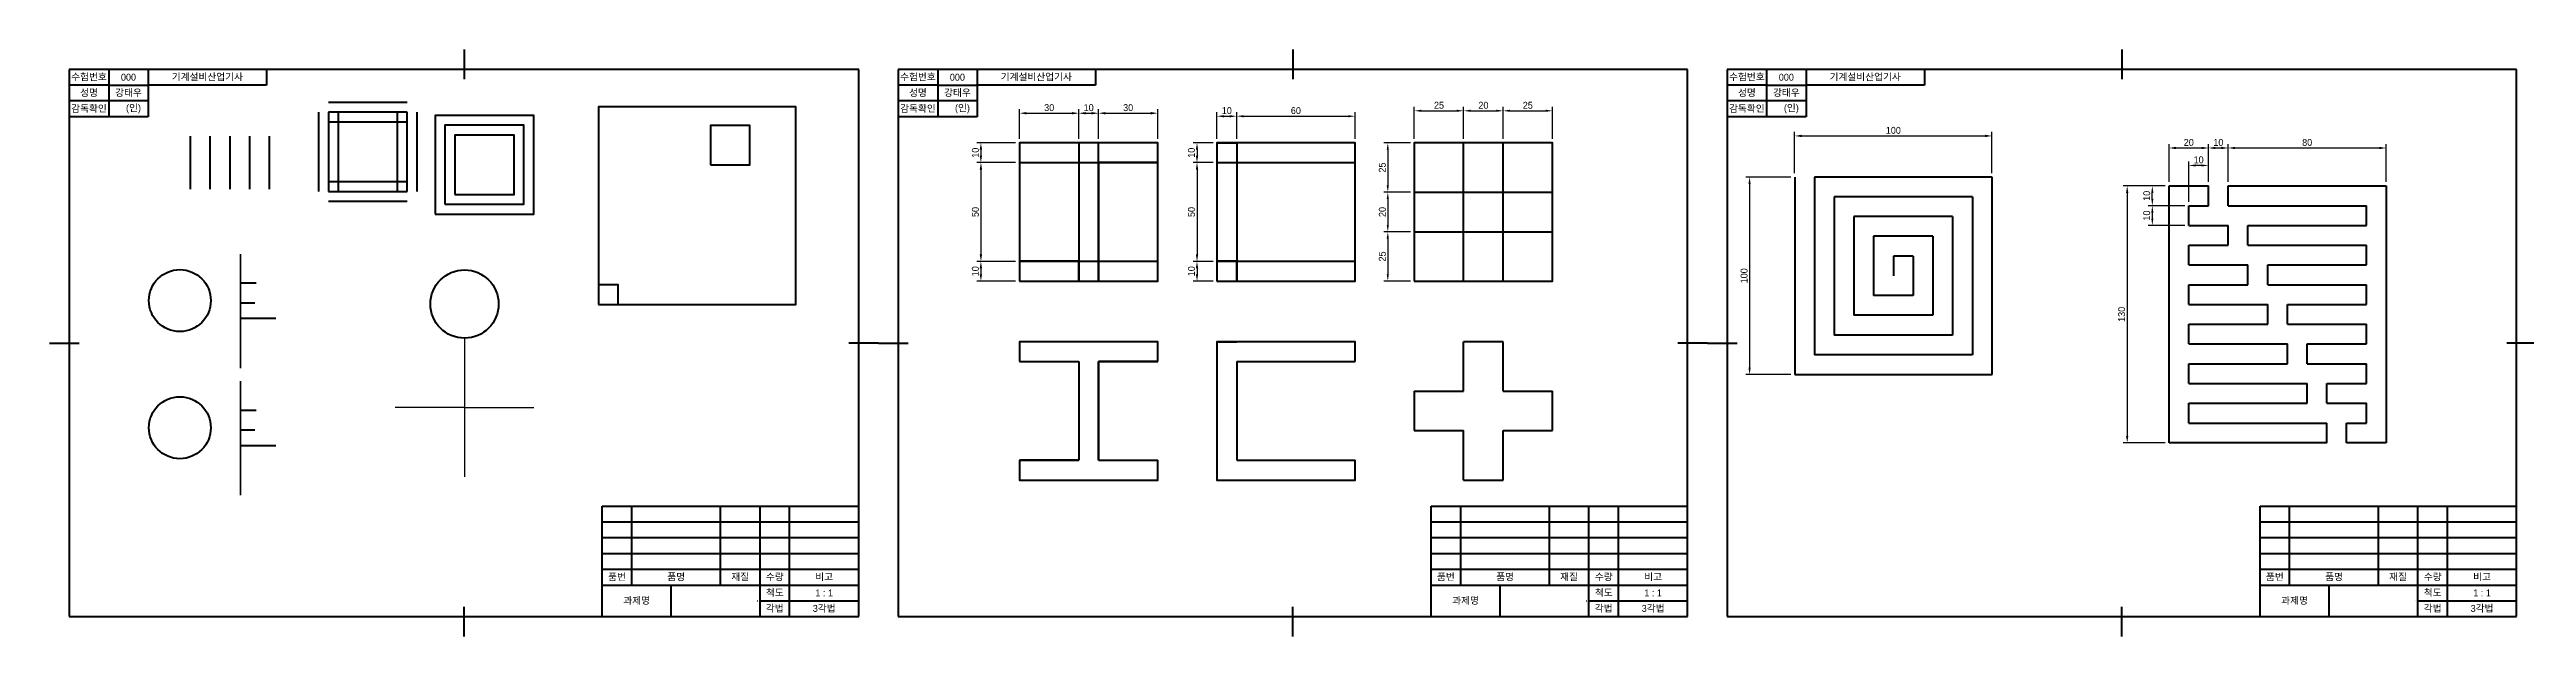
# Model space of a CAD drawing. Header units: millimetres. Extents: x 0 to 2520, y 0 to 297.
# Drawn here: x 0 to 1255, y 0 to 297 of the extents above; entities that cross this region are included whole.
import ezdxf

# ---------------------------------------------------------------- set-up
doc = ezdxf.new("R2010")
doc.units = ezdxf.units.MM
doc.header["$LTSCALE"] = 0.5
for name, color, linetype, lineweight in [('1.윤곽선', 5, 'Continuous', 70), ('2.외형선', 3, 'Continuous', 50), ('4.일반주서', 2, 'Continuous', 35)]:
    doc.layers.add(name, color=color, linetype=linetype, lineweight=lineweight)
doc.styles.add('굴림', font='')
doc.styles.get('굴림').set_extended_font_data('Gulim')
doc.dimstyles.new('기계제도기능사치수', dxfattribs={"dimtxt": 3.5, "dimasz": 3.5, "dimexe": 2, "dimexo": 2, "dimgap": 1, "dimtad": 1, "dimdsep": 46, "dimtxsty": '굴림', "dimcen": 2.5, "dimclrd": 1, "dimclre": 1, "dimclrt": 2, "dimazin": 2, "dimtfac": 1, "dimtmove": 0, "dimatfit": 3, "dimfxl": 1, "dimarcsym": 0})

# ---------------------------------------------------------------- blocks, each defined once
blk = doc.blocks.new('*D2')
at = {"layer": '2.외형선', "color": 1, "lineweight": -2, "transparency": 16777216}
for p, q in [((489.5, 249.8), (469.9, 249.8)), ((489.5, 239.8), (469.9, 239.8)), ((471.9, 246.3), (471.9, 243.3))]:
    blk.add_line(p, q, dxfattribs=at)
at = {"layer": '2.외형선', "color": 1, "transparency": 16777216}
for points in [[(471.3, 246.3), (472.5, 246.3), (471.9, 249.8)], [(471.3, 243.3), (472.5, 243.3), (471.9, 239.8)]]:
    blk.add_solid(points, dxfattribs=at)
at = {"layer": 'Defpoints', "color": 0, "transparency": 16777216}
for p in [(471.9, 239.8), (491.5, 249.8), (491.5, 239.8)]:
    blk.add_point(p, dxfattribs=at)
at = {"layer": '2.외형선', "color": 2, "transparency": 16777216, "insert": (469.1, 244.8), "char_height": 3.5, "attachment_point": 5, "rotation": 90, "style": '굴림'}
blk.add_mtext('10', dxfattribs=at)
blk = doc.blocks.new('*D3')
at = {"layer": '2.외형선', "color": 1, "lineweight": -2, "transparency": 16777216}
for p, q in [((489.5, 239.8), (469.9, 239.8)), ((471.9, 236.3), (471.9, 193.3)), ((489.5, 189.8), (469.9, 189.8))]:
    blk.add_line(p, q, dxfattribs=at)
at = {"layer": '2.외형선', "color": 1, "transparency": 16777216}
for points in [[(471.3, 236.3), (472.5, 236.3), (471.9, 239.8)], [(471.3, 193.3), (472.5, 193.3), (471.9, 189.8)]]:
    blk.add_solid(points, dxfattribs=at)
at = {"layer": 'Defpoints', "color": 0, "transparency": 16777216}
for p in [(491.5, 239.8), (471.9, 189.8), (491.5, 189.8)]:
    blk.add_point(p, dxfattribs=at)
at = {"layer": '2.외형선', "color": 2, "transparency": 16777216, "insert": (469.1, 214.8), "char_height": 3.5, "attachment_point": 5, "rotation": 90, "style": '굴림'}
blk.add_mtext('50', dxfattribs=at)
blk = doc.blocks.new('*D4')
at = {"layer": '2.외형선', "color": 1, "lineweight": -2, "transparency": 16777216}
for p, q in [((489.5, 189.8), (469.9, 189.8)), ((489.5, 179.8), (469.9, 179.8)), ((471.9, 186.3), (471.9, 183.3))]:
    blk.add_line(p, q, dxfattribs=at)
at = {"layer": '2.외형선', "color": 1, "transparency": 16777216}
for points in [[(471.3, 186.3), (472.5, 186.3), (471.9, 189.8)], [(471.3, 183.3), (472.5, 183.3), (471.9, 179.8)]]:
    blk.add_solid(points, dxfattribs=at)
at = {"layer": 'Defpoints', "color": 0, "transparency": 16777216}
for p in [(491.5, 189.8), (471.9, 179.8), (491.5, 179.8)]:
    blk.add_point(p, dxfattribs=at)
at = {"layer": '2.외형선', "color": 2, "transparency": 16777216, "insert": (469.1, 184.8), "char_height": 3.5, "attachment_point": 5, "rotation": 90, "style": '굴림'}
blk.add_mtext('10', dxfattribs=at)
blk = doc.blocks.new('*D5')
at = {"layer": '2.외형선', "color": 1, "lineweight": -2, "transparency": 16777216}
for p, q in [((491.5, 251.8), (491.5, 266.8)), ((495, 264.8), (518, 264.8)), ((521.5, 251.8), (521.5, 266.8))]:
    blk.add_line(p, q, dxfattribs=at)
at = {"layer": '2.외형선', "color": 1, "transparency": 16777216}
for points in [[(495, 265.4), (495, 264.2), (491.5, 264.8)], [(518, 265.4), (518, 264.2), (521.5, 264.8)]]:
    blk.add_solid(points, dxfattribs=at)
at = {"layer": 'Defpoints', "color": 0, "transparency": 16777216}
for p in [(521.5, 264.8), (491.5, 249.8), (521.5, 249.8)]:
    blk.add_point(p, dxfattribs=at)
at = {"layer": '2.외형선', "color": 2, "transparency": 16777216, "insert": (506.5, 267.6), "char_height": 3.5, "attachment_point": 5, "style": '굴림'}
blk.add_mtext('30', dxfattribs=at)
blk = doc.blocks.new('*D6')
at = {"layer": '2.외형선', "color": 1, "lineweight": -2, "transparency": 16777216}
for p, q in [((521.5, 251.8), (521.5, 266.8)), ((525, 264.8), (528, 264.8)), ((531.5, 251.8), (531.5, 266.8))]:
    blk.add_line(p, q, dxfattribs=at)
at = {"layer": '2.외형선', "color": 1, "transparency": 16777216}
for points in [[(525, 265.4), (525, 264.2), (521.5, 264.8)], [(528, 265.4), (528, 264.2), (531.5, 264.8)]]:
    blk.add_solid(points, dxfattribs=at)
at = {"layer": 'Defpoints', "color": 0, "transparency": 16777216}
for p in [(531.5, 264.8), (521.5, 249.8), (531.5, 249.8)]:
    blk.add_point(p, dxfattribs=at)
at = {"layer": '2.외형선', "color": 2, "transparency": 16777216, "insert": (526.5, 267.6), "char_height": 3.5, "attachment_point": 5, "style": '굴림'}
blk.add_mtext('10', dxfattribs=at)
blk = doc.blocks.new('*D7')
at = {"layer": '2.외형선', "color": 1, "lineweight": -2, "transparency": 16777216}
for p, q in [((531.5, 251.8), (531.5, 266.8)), ((535, 264.8), (558, 264.8)), ((561.5, 251.8), (561.5, 266.8))]:
    blk.add_line(p, q, dxfattribs=at)
at = {"layer": '2.외형선', "color": 1, "transparency": 16777216}
for points in [[(535, 265.4), (535, 264.2), (531.5, 264.8)], [(558, 265.4), (558, 264.2), (561.5, 264.8)]]:
    blk.add_solid(points, dxfattribs=at)
at = {"layer": 'Defpoints', "color": 0, "transparency": 16777216}
for p in [(561.5, 264.8), (531.5, 249.8), (561.5, 249.8)]:
    blk.add_point(p, dxfattribs=at)
at = {"layer": '2.외형선', "color": 2, "transparency": 16777216, "insert": (546.5, 267.6), "char_height": 3.5, "attachment_point": 5, "style": '굴림'}
blk.add_mtext('30', dxfattribs=at)
blk = doc.blocks.new('*D8')
at = {"layer": '2.외형선', "color": 1, "lineweight": -2, "transparency": 16777216}
for p, q in [((591.5, 251.8), (591.5, 265.3)), ((601.5, 251.8), (601.5, 265.3)), ((595, 263.3), (598, 263.3))]:
    blk.add_line(p, q, dxfattribs=at)
at = {"layer": '2.외형선', "color": 1, "transparency": 16777216}
for points in [[(595, 263.8), (595, 262.7), (591.5, 263.3)], [(598, 263.8), (598, 262.7), (601.5, 263.3)]]:
    blk.add_solid(points, dxfattribs=at)
at = {"layer": 'Defpoints', "color": 0, "transparency": 16777216}
for p in [(601.5, 263.3), (591.5, 249.8), (601.5, 249.8)]:
    blk.add_point(p, dxfattribs=at)
at = {"layer": '2.외형선', "color": 2, "transparency": 16777216, "insert": (596.5, 266.1), "char_height": 3.5, "attachment_point": 5, "style": '굴림'}
blk.add_mtext('10', dxfattribs=at)
blk = doc.blocks.new('*D9')
at = {"layer": '2.외형선', "color": 1, "lineweight": -2, "transparency": 16777216}
for p, q in [((589.5, 249.8), (579.4, 249.8)), ((589.5, 239.8), (579.4, 239.8)), ((581.4, 246.3), (581.4, 243.3))]:
    blk.add_line(p, q, dxfattribs=at)
at = {"layer": '2.외형선', "color": 1, "transparency": 16777216}
for points in [[(580.8, 246.3), (582, 246.3), (581.4, 249.8)], [(580.8, 243.3), (582, 243.3), (581.4, 239.8)]]:
    blk.add_solid(points, dxfattribs=at)
at = {"layer": 'Defpoints', "color": 0, "transparency": 16777216}
for p in [(581.4, 239.8), (591.5, 249.8), (591.5, 239.8)]:
    blk.add_point(p, dxfattribs=at)
at = {"layer": '2.외형선', "color": 2, "transparency": 16777216, "insert": (578.6, 244.8), "char_height": 3.5, "attachment_point": 5, "rotation": 90, "style": '굴림'}
blk.add_mtext('10', dxfattribs=at)
blk = doc.blocks.new('*D10')
at = {"layer": '2.외형선', "color": 1, "lineweight": -2, "transparency": 16777216}
for p, q in [((691.5, 251.8), (691.5, 268)), ((695, 266), (713, 266)), ((716.5, 251.8), (716.5, 268))]:
    blk.add_line(p, q, dxfattribs=at)
at = {"layer": '2.외형선', "color": 1, "transparency": 16777216}
for points in [[(695, 266.6), (695, 265.5), (691.5, 266)], [(713, 266.6), (713, 265.5), (716.5, 266)]]:
    blk.add_solid(points, dxfattribs=at)
at = {"layer": 'Defpoints', "color": 0, "transparency": 16777216}
for p in [(716.5, 266), (691.5, 249.8), (716.5, 249.8)]:
    blk.add_point(p, dxfattribs=at)
at = {"layer": '2.외형선', "color": 2, "transparency": 16777216, "insert": (704, 268.8), "char_height": 3.5, "attachment_point": 5, "style": '굴림'}
blk.add_mtext('25', dxfattribs=at)
blk = doc.blocks.new('*D11')
at = {"layer": '2.외형선', "color": 1, "lineweight": -2, "transparency": 16777216}
for p, q in [((689.5, 249.8), (676.1, 249.8)), ((678.1, 246.3), (678.1, 228.3)), ((689.5, 224.8), (676.1, 224.8))]:
    blk.add_line(p, q, dxfattribs=at)
at = {"layer": '2.외형선', "color": 1, "transparency": 16777216}
for points in [[(677.5, 246.3), (678.6, 246.3), (678.1, 249.8)], [(677.5, 228.3), (678.6, 228.3), (678.1, 224.8)]]:
    blk.add_solid(points, dxfattribs=at)
at = {"layer": 'Defpoints', "color": 0, "transparency": 16777216}
for p in [(691.5, 249.8), (678.1, 224.8), (691.5, 224.8)]:
    blk.add_point(p, dxfattribs=at)
at = {"layer": '2.외형선', "color": 2, "transparency": 16777216, "insert": (675.3, 237.3), "char_height": 3.5, "attachment_point": 5, "rotation": 90, "style": '굴림'}
blk.add_mtext('25', dxfattribs=at)
blk = doc.blocks.new('*D12')
at = {"layer": '2.외형선', "color": 1, "lineweight": -2, "transparency": 16777216}
for p, q in [((689.5, 224.8), (676.1, 224.8)), ((678.1, 221.3), (678.1, 208.3)), ((689.5, 204.8), (676.1, 204.8))]:
    blk.add_line(p, q, dxfattribs=at)
at = {"layer": '2.외형선', "color": 1, "transparency": 16777216}
for points in [[(677.5, 221.3), (678.6, 221.3), (678.1, 224.8)], [(677.5, 208.3), (678.6, 208.3), (678.1, 204.8)]]:
    blk.add_solid(points, dxfattribs=at)
at = {"layer": 'Defpoints', "color": 0, "transparency": 16777216}
for p in [(691.5, 224.8), (678.1, 204.8), (691.5, 204.8)]:
    blk.add_point(p, dxfattribs=at)
at = {"layer": '2.외형선', "color": 2, "transparency": 16777216, "insert": (675.3, 214.8), "char_height": 3.5, "attachment_point": 5, "rotation": 90, "style": '굴림'}
blk.add_mtext('20', dxfattribs=at)
blk = doc.blocks.new('*D13')
at = {"layer": '2.외형선', "color": 1, "lineweight": -2, "transparency": 16777216}
for p, q in [((689.5, 204.8), (676.1, 204.8)), ((678.1, 201.3), (678.1, 183.3)), ((689.5, 179.8), (676.1, 179.8))]:
    blk.add_line(p, q, dxfattribs=at)
at = {"layer": '2.외형선', "color": 1, "transparency": 16777216}
for points in [[(677.5, 201.3), (678.6, 201.3), (678.1, 204.8)], [(677.5, 183.3), (678.6, 183.3), (678.1, 179.8)]]:
    blk.add_solid(points, dxfattribs=at)
at = {"layer": 'Defpoints', "color": 0, "transparency": 16777216}
for p in [(691.5, 204.8), (678.1, 179.8), (691.5, 179.8)]:
    blk.add_point(p, dxfattribs=at)
at = {"layer": '2.외형선', "color": 2, "transparency": 16777216, "insert": (675.3, 192.3), "char_height": 3.5, "attachment_point": 5, "rotation": 90, "style": '굴림'}
blk.add_mtext('25', dxfattribs=at)
blk = doc.blocks.new('*D14')
at = {"layer": '2.외형선', "color": 1, "lineweight": -2, "transparency": 16777216}
for p, q in [((716.5, 251.8), (716.5, 268)), ((720, 266), (733, 266)), ((736.5, 251.8), (736.5, 268))]:
    blk.add_line(p, q, dxfattribs=at)
at = {"layer": '2.외형선', "color": 1, "transparency": 16777216}
for points in [[(720, 266.6), (720, 265.5), (716.5, 266)], [(733, 266.6), (733, 265.5), (736.5, 266)]]:
    blk.add_solid(points, dxfattribs=at)
at = {"layer": 'Defpoints', "color": 0, "transparency": 16777216}
for p in [(736.5, 266), (716.5, 249.8), (736.5, 249.8)]:
    blk.add_point(p, dxfattribs=at)
at = {"layer": '2.외형선', "color": 2, "transparency": 16777216, "insert": (726.5, 268.8), "char_height": 3.5, "attachment_point": 5, "style": '굴림'}
blk.add_mtext('20', dxfattribs=at)
blk = doc.blocks.new('*D15')
at = {"layer": '2.외형선', "color": 1, "lineweight": -2, "transparency": 16777216}
for p, q in [((736.5, 251.8), (736.5, 268)), ((740, 266), (758, 266)), ((761.5, 251.8), (761.5, 268))]:
    blk.add_line(p, q, dxfattribs=at)
at = {"layer": '2.외형선', "color": 1, "transparency": 16777216}
for points in [[(740, 266.6), (740, 265.5), (736.5, 266)], [(758, 266.6), (758, 265.5), (761.5, 266)]]:
    blk.add_solid(points, dxfattribs=at)
at = {"layer": 'Defpoints', "color": 0, "transparency": 16777216}
for p in [(761.5, 266), (736.5, 249.8), (761.5, 249.8)]:
    blk.add_point(p, dxfattribs=at)
at = {"layer": '2.외형선', "color": 2, "transparency": 16777216, "insert": (749, 268.8), "char_height": 3.5, "attachment_point": 5, "style": '굴림'}
blk.add_mtext('25', dxfattribs=at)
blk = doc.blocks.new('*D16')
at = {"layer": '2.외형선', "color": 1, "lineweight": -2, "transparency": 16777216}
for p, q in [((601.5, 251.8), (601.5, 265.3)), ((661.5, 251.8), (661.5, 265.3)), ((605, 263.3), (658, 263.3))]:
    blk.add_line(p, q, dxfattribs=at)
at = {"layer": '2.외형선', "color": 1, "transparency": 16777216}
for points in [[(605, 263.8), (605, 262.7), (601.5, 263.3)], [(658, 263.8), (658, 262.7), (661.5, 263.3)]]:
    blk.add_solid(points, dxfattribs=at)
at = {"layer": 'Defpoints', "color": 0, "transparency": 16777216}
for p in [(661.5, 263.3), (601.5, 249.8), (661.5, 249.8)]:
    blk.add_point(p, dxfattribs=at)
at = {"layer": '2.외형선', "color": 2, "transparency": 16777216, "insert": (631.5, 266.1), "char_height": 3.5, "attachment_point": 5, "style": '굴림'}
blk.add_mtext('60', dxfattribs=at)
blk = doc.blocks.new('*D17')
at = {"layer": '2.외형선', "color": 1, "lineweight": -2, "transparency": 16777216}
for p, q in [((589.5, 239.8), (579.4, 239.8)), ((581.4, 236.3), (581.4, 193.3)), ((589.5, 189.8), (579.4, 189.8))]:
    blk.add_line(p, q, dxfattribs=at)
at = {"layer": '2.외형선', "color": 1, "transparency": 16777216}
for points in [[(580.8, 236.3), (582, 236.3), (581.4, 239.8)], [(580.8, 193.3), (582, 193.3), (581.4, 189.8)]]:
    blk.add_solid(points, dxfattribs=at)
at = {"layer": 'Defpoints', "color": 0, "transparency": 16777216}
for p in [(591.5, 239.8), (581.4, 189.8), (591.5, 189.8)]:
    blk.add_point(p, dxfattribs=at)
at = {"layer": '2.외형선', "color": 2, "transparency": 16777216, "insert": (578.6, 214.8), "char_height": 3.5, "attachment_point": 5, "rotation": 90, "style": '굴림'}
blk.add_mtext('50', dxfattribs=at)
blk = doc.blocks.new('*D18')
at = {"layer": '2.외형선', "color": 1, "lineweight": -2, "transparency": 16777216}
for p, q in [((589.5, 189.8), (579.4, 189.8)), ((589.5, 179.8), (579.4, 179.8)), ((581.4, 186.3), (581.4, 183.3))]:
    blk.add_line(p, q, dxfattribs=at)
at = {"layer": '2.외형선', "color": 1, "transparency": 16777216}
for points in [[(580.8, 186.3), (582, 186.3), (581.4, 189.8)], [(580.8, 183.3), (582, 183.3), (581.4, 179.8)]]:
    blk.add_solid(points, dxfattribs=at)
at = {"layer": 'Defpoints', "color": 0, "transparency": 16777216}
for p in [(591.5, 189.8), (581.4, 179.8), (591.5, 179.8)]:
    blk.add_point(p, dxfattribs=at)
at = {"layer": '2.외형선', "color": 2, "transparency": 16777216, "insert": (578.6, 184.8), "char_height": 3.5, "attachment_point": 5, "rotation": 90, "style": '굴림'}
blk.add_mtext('10', dxfattribs=at)
blk = doc.blocks.new('*D19')
at = {"layer": '2.외형선', "color": 1, "lineweight": -2, "transparency": 16777216}
for p, q in [((884.2, 234.5), (884.2, 255.3)), ((887.7, 253.3), (980.7, 253.3)), ((984.2, 234.5), (984.2, 255.3))]:
    blk.add_line(p, q, dxfattribs=at)
at = {"layer": '2.외형선', "color": 1, "transparency": 16777216}
for points in [[(887.7, 253.9), (887.7, 252.7), (884.2, 253.3)], [(980.7, 253.9), (980.7, 252.7), (984.2, 253.3)]]:
    blk.add_solid(points, dxfattribs=at)
at = {"layer": 'Defpoints', "color": 0, "transparency": 16777216}
for p in [(984.2, 253.3), (884.2, 232.5), (984.2, 232.5)]:
    blk.add_point(p, dxfattribs=at)
at = {"layer": '2.외형선', "color": 2, "transparency": 16777216, "insert": (934.2, 256.1), "char_height": 3.5, "attachment_point": 5, "style": '굴림'}
blk.add_mtext('100', dxfattribs=at)
blk = doc.blocks.new('*D20')
at = {"layer": '2.외형선', "color": 1, "lineweight": -2, "transparency": 16777216}
for p, q in [((882.2, 232.5), (859.4, 232.5)), ((861.4, 229), (861.4, 136)), ((882.2, 132.5), (859.4, 132.5))]:
    blk.add_line(p, q, dxfattribs=at)
at = {"layer": '2.외형선', "color": 1, "transparency": 16777216}
for points in [[(860.8, 229), (861.9, 229), (861.4, 232.5)], [(860.8, 136), (861.9, 136), (861.4, 132.5)]]:
    blk.add_solid(points, dxfattribs=at)
at = {"layer": 'Defpoints', "color": 0, "transparency": 16777216}
for p in [(884.2, 232.5), (861.4, 132.5), (884.2, 132.5)]:
    blk.add_point(p, dxfattribs=at)
at = {"layer": '2.외형선', "color": 2, "transparency": 16777216, "insert": (858.6, 182.5), "char_height": 3.5, "attachment_point": 5, "rotation": 90, "style": '굴림'}
blk.add_mtext('100', dxfattribs=at)
blk = doc.blocks.new('*D21')
at = {"layer": '2.외형선', "color": 1, "lineweight": -2, "transparency": 16777216}
for p, q in [((1071.9, 228), (1050.7, 228)), ((1052.7, 224.5), (1052.7, 101.5)), ((1071.9, 98), (1050.7, 98))]:
    blk.add_line(p, q, dxfattribs=at)
at = {"layer": '2.외형선', "color": 1, "transparency": 16777216}
for points in [[(1052.1, 224.5), (1053.3, 224.5), (1052.7, 228)], [(1052.1, 101.5), (1053.3, 101.5), (1052.7, 98)]]:
    blk.add_solid(points, dxfattribs=at)
at = {"layer": 'Defpoints', "color": 0, "transparency": 16777216}
for p in [(1073.9, 228), (1052.7, 98), (1073.9, 98)]:
    blk.add_point(p, dxfattribs=at)
at = {"layer": '2.외형선', "color": 2, "transparency": 16777216, "insert": (1049.9, 163), "char_height": 3.5, "attachment_point": 5, "rotation": 90, "style": '굴림'}
blk.add_mtext('130', dxfattribs=at)
blk = doc.blocks.new('*D22')
at = {"layer": '2.외형선', "color": 1, "lineweight": -2, "transparency": 16777216}
for p, q in [((1073.9, 230), (1073.9, 249.2)), ((1077.4, 247.2), (1090.4, 247.2)), ((1093.9, 230), (1093.9, 249.2))]:
    blk.add_line(p, q, dxfattribs=at)
at = {"layer": '2.외형선', "color": 1, "transparency": 16777216}
for points in [[(1077.4, 247.8), (1077.4, 246.6), (1073.9, 247.2)], [(1090.4, 247.8), (1090.4, 246.6), (1093.9, 247.2)]]:
    blk.add_solid(points, dxfattribs=at)
at = {"layer": 'Defpoints', "color": 0, "transparency": 16777216}
for p in [(1093.9, 247.2), (1073.9, 228), (1093.9, 228)]:
    blk.add_point(p, dxfattribs=at)
at = {"layer": '2.외형선', "color": 2, "transparency": 16777216, "insert": (1083.9, 250), "char_height": 3.5, "attachment_point": 5, "style": '굴림'}
blk.add_mtext('20', dxfattribs=at)
blk = doc.blocks.new('*D23')
at = {"layer": '2.외형선', "color": 1, "lineweight": -2, "transparency": 16777216}
for p, q in [((1093.9, 230), (1093.9, 249.2)), ((1097.4, 247.2), (1100.4, 247.2)), ((1103.9, 230), (1103.9, 249.2))]:
    blk.add_line(p, q, dxfattribs=at)
at = {"layer": '2.외형선', "color": 1, "transparency": 16777216}
for points in [[(1097.4, 247.8), (1097.4, 246.6), (1093.9, 247.2)], [(1100.4, 247.8), (1100.4, 246.6), (1103.9, 247.2)]]:
    blk.add_solid(points, dxfattribs=at)
at = {"layer": 'Defpoints', "color": 0, "transparency": 16777216}
for p in [(1103.9, 247.2), (1093.9, 228), (1103.9, 228)]:
    blk.add_point(p, dxfattribs=at)
at = {"layer": '2.외형선', "color": 2, "transparency": 16777216, "insert": (1098.9, 250), "char_height": 3.5, "attachment_point": 5, "style": '굴림'}
blk.add_mtext('10', dxfattribs=at)
blk = doc.blocks.new('*D24')
at = {"layer": '2.외형선', "color": 1, "lineweight": -2, "transparency": 16777216}
for p, q in [((1103.9, 230), (1103.9, 249.2)), ((1107.4, 247.2), (1180.4, 247.2)), ((1183.9, 230), (1183.9, 249.2))]:
    blk.add_line(p, q, dxfattribs=at)
at = {"layer": '2.외형선', "color": 1, "transparency": 16777216}
for points in [[(1107.4, 247.8), (1107.4, 246.6), (1103.9, 247.2)], [(1180.4, 247.8), (1180.4, 246.6), (1183.9, 247.2)]]:
    blk.add_solid(points, dxfattribs=at)
at = {"layer": 'Defpoints', "color": 0, "transparency": 16777216}
for p in [(1183.9, 247.2), (1103.9, 228), (1183.9, 228)]:
    blk.add_point(p, dxfattribs=at)
at = {"layer": '2.외형선', "color": 2, "transparency": 16777216, "insert": (1143.9, 250), "char_height": 3.5, "attachment_point": 5, "style": '굴림'}
blk.add_mtext('80', dxfattribs=at)
blk = doc.blocks.new('*D26')
at = {"layer": '2.외형선', "color": 1, "lineweight": -2, "transparency": 16777216}
for p, q in [((1083.9, 220), (1083.9, 240.4)), ((1093.9, 230), (1093.9, 240.4)), ((1090.4, 238.4), (1087.4, 238.4))]:
    blk.add_line(p, q, dxfattribs=at)
at = {"layer": '2.외형선', "color": 1, "transparency": 16777216}
for points in [[(1087.4, 238.9), (1087.4, 237.8), (1083.9, 238.4)], [(1090.4, 238.9), (1090.4, 237.8), (1093.9, 238.4)]]:
    blk.add_solid(points, dxfattribs=at)
at = {"layer": 'Defpoints', "color": 0, "transparency": 16777216}
for p in [(1083.9, 238.4), (1093.9, 228), (1083.9, 218)]:
    blk.add_point(p, dxfattribs=at)
at = {"layer": '2.외형선', "color": 2, "transparency": 16777216, "insert": (1088.9, 241.2), "char_height": 3.5, "attachment_point": 5, "style": '굴림'}
blk.add_mtext('10', dxfattribs=at)
blk = doc.blocks.new('*D27')
at = {"layer": '2.외형선', "color": 1, "lineweight": -2, "transparency": 16777216}
for p, q in [((1071.9, 228), (1063.4, 228)), ((1081.9, 218), (1063.4, 218)), ((1065.4, 221.5), (1065.4, 224.5))]:
    blk.add_line(p, q, dxfattribs=at)
at = {"layer": '2.외형선', "color": 1, "transparency": 16777216}
for points in [[(1064.9, 224.5), (1066, 224.5), (1065.4, 228)], [(1064.9, 221.5), (1066, 221.5), (1065.4, 218)]]:
    blk.add_solid(points, dxfattribs=at)
at = {"layer": 'Defpoints', "color": 0, "transparency": 16777216}
for p in [(1065.4, 228), (1073.9, 228), (1083.9, 218)]:
    blk.add_point(p, dxfattribs=at)
at = {"layer": '2.외형선', "color": 2, "transparency": 16777216, "insert": (1062.6, 223), "char_height": 3.5, "attachment_point": 5, "rotation": 90, "style": '굴림'}
blk.add_mtext('10', dxfattribs=at)
blk = doc.blocks.new('*D28')
at = {"layer": '2.외형선', "color": 1, "lineweight": -2, "transparency": 16777216}
for p, q in [((1081.9, 218), (1063.4, 218)), ((1065.4, 214.5), (1065.4, 211.5)), ((1081.9, 208), (1063.4, 208))]:
    blk.add_line(p, q, dxfattribs=at)
at = {"layer": '2.외형선', "color": 1, "transparency": 16777216}
for points in [[(1064.9, 214.5), (1066, 214.5), (1065.4, 218)], [(1064.9, 211.5), (1066, 211.5), (1065.4, 208)]]:
    blk.add_solid(points, dxfattribs=at)
at = {"layer": 'Defpoints', "color": 0, "transparency": 16777216}
for p in [(1083.9, 218), (1065.4, 208), (1083.9, 208)]:
    blk.add_point(p, dxfattribs=at)
at = {"layer": '2.외형선', "color": 2, "transparency": 16777216, "insert": (1062.6, 213), "char_height": 3.5, "attachment_point": 5, "rotation": 90, "style": '굴림'}
blk.add_mtext('10', dxfattribs=at)

msp = doc.modelspace()

# ---------------------------------------------------------------- linework, layer by layer
for p, q in [((210.275, 150.955), (210.275, 80.747)), ((210.275, 115.851), (175.171, 115.851)), ((210.275, 115.851), (245.379, 115.851))]:
    msp.add_line(p, q)
at = {"layer": '1.윤곽선'}
for p, q in [((210, 297), (210, 282)), ((630, 297), (630, 282)), ((1050, 297), (1050, 282)), ((410, 287), (10, 287)), ((10, 287), (10, 10)), ((50, 287), (50, 263)), ((110, 279), (50, 279)), ((110, 287), (110, 279)), ((410, 10), (410, 287)), ((830, 287), (430, 287)), ((430, 287), (430, 10)), ((470, 287), (470, 263)), ((530, 279), (470, 279)), ((530, 287), (530, 279)), ((830, 10), (830, 287)), ((1250, 287), (850, 287)), ((850, 287), (850, 10)), ((890, 287), (890, 263)), ((950, 279), (890, 279)), ((950, 287), (950, 279)), ((1250, 10), (1250, 287)), ((50, 263), (10, 263)), ((470, 263), (430, 263)), ((890, 263), (850, 263)), ((0, 148.5), (15, 148.5)), ((420, 148.5), (405, 148.5)), ((420, 148.5), (435, 148.5)), ((840, 148.5), (825, 148.5)), ((840, 148.5), (855, 148.5)), ((1260, 148.5), (1245, 148.5)), ((280, 66), (410, 66)), ((280, 10), (280, 66)), ((700, 66), (830, 66)), ((700, 10), (700, 66)), ((1120, 66), (1250, 66)), ((1120, 10), (1120, 66)), ((210, 0), (210, 15)), ((630, 0), (630, 15)), ((1050, 0), (1050, 15)), ((10, 10), (410, 10)), ((430, 10), (830, 10)), ((850, 10), (1250, 10))]:
    msp.add_line(p, q, dxfattribs=at)
at = {"layer": '2.외형선'}
for p, q in [((30, 279), (10, 279)), ((30, 287), (30, 263)), ((30, 279), (50, 279)), ((450, 279), (430, 279)), ((450, 287), (450, 263)), ((450, 279), (470, 279)), ((870, 279), (850, 279)), ((870, 287), (870, 263)), ((870, 279), (890, 279)), ((50, 271), (10, 271)), ((136.284, 265.255), (136.284, 225.255)), ((181.284, 270.255), (141.284, 270.255)), ((181.284, 265.255), (141.284, 265.255)), ((141.284, 265.255), (141.284, 225.255)), ((146.284, 265.255), (146.284, 225.255)), ((176.284, 225.255), (176.284, 265.255)), ((181.284, 225.255), (181.284, 265.255)), ((186.284, 225.255), (186.284, 265.255)), ((470, 271), (430, 271)), ((890, 271), (850, 271)), ((71.297, 253.234), (71.297, 226.348)), ((81.297, 253.234), (81.297, 226.348)), ((91.297, 253.234), (91.297, 226.348)), ((101.297, 253.234), (101.297, 226.348)), ((111.297, 253.234), (111.297, 226.348)), ((181.284, 260.255), (141.284, 260.255)), ((491.499, 249.834), (491.499, 239.834)), ((491.499, 239.834), (561.499, 239.834)), ((531.499, 249.834), (521.499, 249.834)), ((521.499, 249.834), (521.499, 179.834)), ((531.499, 179.834), (531.499, 249.834)), ((561.499, 239.834), (531.499, 239.834)), ((531.499, 239.834), (531.499, 179.834)), ((591.499, 249.834), (591.499, 239.834)), ((591.499, 249.834), (601.499, 249.834)), ((591.499, 239.834), (661.499, 239.834)), ((601.499, 249.834), (601.499, 179.834)), ((691.499, 249.834), (691.499, 224.834)), ((716.499, 179.834), (716.499, 249.834)), ((736.499, 179.834), (736.499, 249.834)), ((141.284, 230.255), (181.284, 230.255)), ((884.242, 232.51), (884.242, 132.51)), ((984.242, 232.51), (894.242, 232.51)), ((894.242, 232.51), (894.242, 142.51)), ((984.242, 232.51), (894.242, 232.51)), ((984.242, 132.51), (984.242, 232.51)), ((1073.89, 227.997), (1093.89, 227.997)), ((1073.89, 97.997), (1073.89, 227.997)), ((1093.89, 217.997), (1093.89, 227.997)), ((1103.89, 227.997), (1183.89, 227.997)), ((1103.89, 217.997), (1103.89, 227.997)), ((1183.89, 227.997), (1183.89, 97.997)), ((141.284, 225.255), (181.284, 225.255)), ((141.284, 220.255), (181.284, 220.255)), ((691.499, 224.834), (691.499, 204.834)), ((691.499, 224.834), (761.499, 224.834)), ((904.242, 222.51), (904.242, 152.51)), ((974.242, 222.51), (904.242, 222.51)), ((974.242, 222.51), (974.242, 142.51)), ((1083.89, 217.997), (1093.89, 217.997)), ((1083.89, 207.997), (1083.89, 217.997)), ((1103.89, 217.997), (1173.89, 217.997)), ((1173.89, 207.997), (1173.89, 217.997)), ((691.499, 204.834), (691.499, 179.834)), ((691.499, 204.834), (761.499, 204.834)), ((914.242, 212.51), (914.242, 162.51)), ((964.242, 212.51), (914.242, 212.51)), ((924.242, 202.51), (924.242, 172.51)), ((954.242, 202.51), (924.242, 202.51)), ((954.242, 202.51), (954.242, 162.51)), ((964.242, 212.51), (964.242, 152.51)), ((1083.89, 207.997), (1103.89, 207.997)), ((1103.89, 197.997), (1103.89, 207.997)), ((1113.89, 207.997), (1173.89, 207.997)), ((1113.89, 197.997), (1113.89, 207.997)), ((521.499, 189.834), (491.499, 189.834)), ((491.499, 189.834), (561.499, 189.834)), ((521.499, 179.834), (521.499, 189.834)), ((601.499, 189.834), (591.499, 189.834)), ((591.499, 189.834), (661.499, 189.834)), ((601.499, 179.834), (601.499, 189.834)), ((934.242, 192.51), (934.242, 182.51)), ((944.242, 192.51), (934.242, 192.51)), ((944.242, 192.51), (944.242, 172.51)), ((1083.89, 197.997), (1103.89, 197.997)), ((1083.89, 187.997), (1083.89, 197.997)), ((1113.89, 197.997), (1173.89, 197.997)), ((1173.89, 187.997), (1173.89, 197.997)), ((96.81, 178.906), (104.646, 178.906)), ((691.499, 179.834), (716.499, 179.834)), ((716.499, 179.834), (736.499, 179.834)), ((736.499, 179.834), (761.499, 179.834)), ((1083.89, 187.997), (1113.89, 187.997)), ((1083.89, 177.997), (1113.89, 177.997)), ((1083.89, 167.997), (1083.89, 177.997)), ((1113.89, 177.997), (1113.89, 187.997)), ((1123.89, 187.997), (1173.89, 187.997)), ((1123.89, 177.997), (1123.89, 187.997)), ((1123.89, 177.997), (1173.89, 177.997)), ((1173.89, 167.997), (1173.89, 177.997)), ((96.81, 168.837), (104.086, 168.837)), ((944.242, 172.51), (924.242, 172.51)), ((1083.89, 167.997), (1123.89, 167.997)), ((1123.89, 157.997), (1123.89, 167.997)), ((1133.89, 167.997), (1173.89, 167.997)), ((1133.89, 157.997), (1133.89, 167.997)), ((96.81, 161.005), (114.722, 161.005)), ((964.242, 152.51), (904.242, 152.51)), ((954.242, 162.51), (914.242, 162.51)), ((1083.89, 157.997), (1123.89, 157.997)), ((1083.89, 147.997), (1083.89, 157.997)), ((1133.89, 157.997), (1173.89, 157.997)), ((1152.928, 157.997), (1152.928, 158.238)), ((1173.89, 147.997), (1173.89, 157.997)), ((491.499, 149.146), (491.499, 139.146)), ((491.499, 139.146), (521.499, 139.146)), ((531.499, 149.146), (521.499, 149.146)), ((521.499, 139.146), (521.499, 89.146)), ((561.499, 139.146), (531.499, 139.146)), ((531.499, 139.146), (531.499, 89.146)), ((531.499, 89.146), (531.499, 139.146)), ((531.499, 139.146), (561.499, 139.146)), ((591.499, 149.146), (591.499, 139.146)), ((591.499, 149.146), (601.499, 149.146)), ((601.499, 139.146), (661.499, 139.146)), ((601.499, 139.146), (601.499, 89.146)), ((716.499, 124.146), (716.499, 149.146)), ((736.499, 124.146), (736.499, 149.146)), ((974.242, 142.51), (894.242, 142.51)), ((1083.89, 147.997), (1133.89, 147.997)), ((1133.89, 137.997), (1133.89, 147.997)), ((1143.89, 147.997), (1173.89, 147.997)), ((1143.89, 137.997), (1143.89, 147.997)), ((884.242, 132.51), (984.242, 132.51)), ((1083.89, 137.997), (1133.89, 137.997)), ((1083.89, 127.997), (1083.89, 137.997)), ((1083.89, 127.997), (1143.89, 127.997)), ((1143.89, 137.997), (1173.89, 137.997)), ((1143.89, 117.997), (1143.89, 127.997)), ((1153.89, 127.997), (1173.89, 127.997)), ((1153.89, 117.997), (1153.89, 127.997)), ((1173.89, 127.997), (1173.89, 137.997)), ((96.81, 114.569), (104.646, 114.569)), ((691.499, 124.146), (691.499, 104.146)), ((691.499, 124.146), (716.499, 124.146)), ((736.499, 124.146), (761.499, 124.146)), ((1083.89, 117.997), (1143.89, 117.997)), ((1083.89, 107.997), (1083.89, 117.997)), ((1153.89, 117.997), (1173.89, 117.997)), ((1173.89, 107.997), (1173.89, 117.997)), ((96.81, 104.5), (104.086, 104.5)), ((691.499, 104.146), (716.499, 104.146)), ((716.499, 79.146), (716.499, 104.146)), ((736.499, 79.146), (736.499, 104.146)), ((736.499, 104.146), (761.499, 104.146)), ((1083.89, 107.997), (1153.89, 107.997)), ((1153.89, 97.997), (1153.89, 107.997)), ((1163.89, 97.997), (1163.89, 107.997)), ((1163.89, 107.997), (1173.89, 107.997)), ((96.81, 96.668), (114.722, 96.668)), ((521.499, 89.146), (491.499, 89.146)), ((491.499, 89.146), (521.499, 89.146)), ((531.499, 89.146), (561.499, 89.146)), ((601.499, 89.146), (661.499, 89.146)), ((1153.89, 97.997), (1073.89, 97.997)), ((1183.89, 97.997), (1163.89, 97.997)), ((716.499, 79.146), (736.499, 79.146)), ((295, 26), (295, 66)), ((340, 26), (340, 66)), ((360, 10), (360, 66)), ((375, 10), (375, 66)), ((715, 26), (715, 66)), ((760, 26), (760, 66)), ((780, 10), (780, 66)), ((795, 10), (795, 66)), ((1135, 26), (1135, 66)), ((1180, 26), (1180, 66)), ((1200, 10), (1200, 66)), ((1215, 10), (1215, 66)), ((280, 58), (410, 58)), ((700, 58), (830, 58)), ((1120, 58), (1250, 58)), ((280, 50), (410, 50)), ((280, 42), (410, 42)), ((700, 50), (830, 50)), ((700, 42), (830, 42)), ((1120, 50), (1250, 50)), ((1120, 42), (1250, 42)), ((280, 34), (410, 34)), ((280, 26), (410, 26)), ((315, 10), (315, 26)), ((700, 34), (830, 34)), ((700, 26), (830, 26)), ((735, 10), (735, 26)), ((1120, 34), (1250, 34)), ((1120, 26), (1250, 26)), ((1155, 10), (1155, 26)), ((358.76, 18), (358.833, 18)), ((360, 18), (410, 18)), ((778.76, 18), (778.833, 18)), ((780, 18), (830, 18)), ((1198.76, 18), (1198.833, 18)), ((1200, 18), (1250, 18))]:
    msp.add_line(p, q, dxfattribs=at)
for points in [[(195.337, 213.697), (245.337, 213.697), (245.337, 263.697), (195.337, 263.697)], [(278.154, 167.963), (378.154, 167.963), (378.154, 267.963), (278.154, 267.963)], [(200.337, 218.697), (240.337, 218.697), (240.337, 258.697), (200.337, 258.697)], [(205.337, 223.697), (235.337, 223.697), (235.337, 253.697), (205.337, 253.697)], [(334.848, 238.609), (354.848, 238.609), (354.848, 258.609), (334.848, 258.609)], [(491.499, 179.834), (561.499, 179.834), (561.499, 249.834), (491.499, 249.834)], [(591.499, 179.834), (661.499, 179.834), (661.499, 249.834), (591.499, 249.834)], [(691.499, 179.834), (761.499, 179.834), (761.499, 249.834), (691.499, 249.834)], [(278.154, 167.963), (288.154, 167.963), (288.154, 177.963), (278.154, 177.963)]]:
    msp.add_lwpolyline(points, close=True, dxfattribs=at)
for points in [[(561.499, 139.146), (561.499, 149.146), (491.499, 149.146), (491.499, 139.146)], [(661.499, 139.146), (661.499, 149.146), (591.499, 149.146), (591.499, 79.146), (661.499, 79.146), (661.499, 89.146)], [(736.499, 149.146), (716.499, 149.146)], [(691.499, 124.146), (691.499, 104.146)], [(761.499, 104.146), (761.499, 124.146)], [(491.499, 89.146), (491.499, 79.146), (561.499, 79.146), (561.499, 89.146)], [(716.499, 79.146), (736.499, 79.146)]]:
    msp.add_lwpolyline(points, dxfattribs=at)
for centre, radius in [((66.023, 169.955), 15.673), ((210.275, 168.229), 17.274), ((66.023, 105.619), 15.673)]:
    msp.add_circle(centre, radius, dxfattribs=at)
at = {"layer": '4.일반주서'}
for p, q in [((96.81, 193.451), (96.81, 135.831)), ((96.81, 129.115), (96.81, 71.494))]:
    msp.add_line(p, q, dxfattribs=at)

# ---------------------------------------------------------------- texts
at = {"layer": '4.일반주서', "char_height": 3.5, "attachment_point": 5, "style": '굴림'}
for s, insert, width in [('수험번호', (20, 283), 20), ('성명', (20, 275), 20), ('강태우', (40, 275), 20), ('000', (40, 283), 20), ('기계설비산업기사', (79.963, 283), 60.07361), ('수험번호', (440, 283), 20), ('성명', (440, 275), 20), ('강태우', (460, 275), 20), ('000', (460, 283), 20), ('기계설비산업기사', (499.963, 283), 60.07361), ('수험번호', (860, 283), 20), ('성명', (860, 275), 20), ('강태우', (880, 275), 20), ('000', (880, 283), 20), ('기계설비산업기사', (919.963, 283), 60.07361), ('감독확인', (20, 267), 20), ('    (인)', (40, 267), 20), ('감독확인', (440, 267), 20), ('    (인)', (460, 267), 20), ('감독확인', (860, 267), 20), ('    (인)', (880, 267), 20), ('품번', (287.5, 30), 15), ('품명', (317.5, 30), 45), ('재질', (349.926, 30), 19.8528), ('수량', (367.5, 30), 15), ('비고', (392.5, 30), 35), ('품번', (707.5, 30), 15), ('품명', (737.5, 30), 45), ('재질', (769.926, 30), 19.8528), ('수량', (787.5, 30), 15), ('비고', (812.5, 30), 35), ('품번', (1127.5, 30), 15), ('품명', (1157.5, 30), 45), ('재질', (1189.926, 30), 19.8528), ('수량', (1207.5, 30), 15), ('비고', (1232.5, 30), 35), ('과제명', (297.5, 18), 35), ('각법', (367.463, 14), 15.0736), ('척도', (367.5, 22), 15), ('3각법', (392.5, 14), 35), ('1 : 1', (392.5, 22), 35), ('과제명', (717.5, 18), 35), ('각법', (787.463, 14), 15.0736), ('척도', (787.5, 22), 15), ('3각법', (812.5, 14), 35), ('1 : 1', (812.5, 22), 35), ('과제명', (1137.5, 18), 35), ('각법', (1207.463, 14), 15.0736), ('척도', (1207.5, 22), 15), ('3각법', (1232.5, 14), 35), ('1 : 1', (1232.5, 22), 35)]:
    msp.add_mtext(s, dxfattribs=dict(at, insert=insert, width=width))

# ---------------------------------------------------------------- dimensions: what is measured, and where the dimension line sits
at = {"layer": '2.외형선'}
for base, p1, p2, picture, middle in [((521.499, 264.772), (491.499, 249.834), (521.499, 249.834), '*D5', (506.499, 267.567)), ((601.499, 263.259), (591.499, 249.834), (601.499, 249.834), '*D8', (596.499, 266.058)), ((716.499, 266.034), (691.499, 249.834), (716.499, 249.834), '*D10', (703.999, 268.828)), ((984.242, 253.272), (884.242, 232.51), (984.242, 232.51), '*D19', (934.242, 256.071)), ((1093.89, 247.169), (1073.89, 227.997), (1093.89, 227.997), '*D22', (1083.89, 249.964)), ((1083.89, 238.355), (1093.89, 227.997), (1083.89, 217.997), '*D26', (1088.89, 241.154))]:
    dim = msp.add_linear_dim(base=base, p1=p1, p2=p2, dimstyle='기계제도기능사치수', dxfattribs=at)
    dim.commit()
    dim.dimension.update_dxf_attribs({"geometry": picture, "text_midpoint": middle})
for base, p1, p2, picture, middle in [((531.499, 264.772), (521.499, 249.834), (531.499, 249.834), '*D6', (526.499, 267.571)), ((561.499, 264.772), (531.499, 249.834), (561.499, 249.834), '*D7', (546.499, 267.567)), ((661.499, 263.259), (601.499, 249.834), (661.499, 249.834), '*D16', (631.499, 266.053)), ((736.499, 266.034), (716.499, 249.834), (736.499, 249.834), '*D14', (726.499, 268.828)), ((761.499, 266.034), (736.499, 249.834), (761.499, 249.834), '*D15', (748.999, 268.828)), ((1103.89, 247.169), (1093.89, 227.997), (1103.89, 227.997), '*D23', (1098.89, 249.968)), ((1183.89, 247.169), (1103.89, 227.997), (1183.89, 227.997), '*D24', (1143.89, 249.964))]:
    dim = msp.add_linear_dim(base=base, p1=p1, p2=p2, dimstyle='기계제도기능사치수', override={"dimtmove": 1}, dxfattribs=at)
    dim.commit()
    dim.dimension.update_dxf_attribs({"geometry": picture, "text_midpoint": middle})
for base, p1, p2, picture, middle in [((471.877, 239.834), (491.499, 249.834), (491.499, 239.834), '*D2', (469.078, 244.834)), ((581.401, 239.834), (591.499, 249.834), (591.499, 239.834), '*D9', (578.602, 244.834)), ((678.054, 224.834), (691.499, 249.834), (691.499, 224.834), '*D11', (675.259, 237.334)), ((861.354, 132.51), (884.242, 232.51), (884.242, 132.51), '*D20', (858.555, 182.51)), ((1052.686, 97.997), (1073.89, 227.997), (1073.89, 97.997), '*D21', (1049.887, 162.997)), ((1065.44, 227.997), (1083.89, 217.997), (1073.89, 227.997), '*D27', (1062.641, 222.997))]:
    dim = msp.add_linear_dim(base=base, p1=p1, p2=p2, angle=90, dimstyle='기계제도기능사치수', dxfattribs=at)
    dim.commit()
    dim.dimension.update_dxf_attribs({"geometry": picture, "text_midpoint": middle})
for base, p1, p2, picture, middle in [((471.877, 189.834), (491.499, 239.834), (491.499, 189.834), '*D3', (469.083, 214.834)), ((581.401, 189.834), (591.499, 239.834), (591.499, 189.834), '*D17', (578.606, 214.834)), ((678.054, 204.834), (691.499, 224.834), (691.499, 204.834), '*D12', (675.259, 214.834)), ((1065.44, 207.997), (1083.89, 217.997), (1083.89, 207.997), '*D28', (1062.641, 212.997)), ((678.054, 179.834), (691.499, 204.834), (691.499, 179.834), '*D13', (675.259, 192.334)), ((471.877, 179.834), (491.499, 189.834), (491.499, 179.834), '*D4', (469.078, 184.834)), ((581.401, 179.834), (591.499, 189.834), (591.499, 179.834), '*D18', (578.602, 184.834))]:
    dim = msp.add_linear_dim(base=base, p1=p1, p2=p2, angle=90, dimstyle='기계제도기능사치수', override={"dimtmove": 1}, dxfattribs=at)
    dim.commit()
    dim.dimension.update_dxf_attribs({"geometry": picture, "text_midpoint": middle})

doc.saveas('drawing.dxf')
